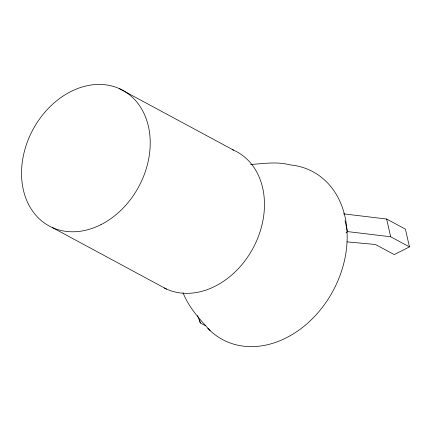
<?xml version="1.0" encoding="UTF-8"?>
<svg xmlns="http://www.w3.org/2000/svg" width="431" height="431" viewBox="0 0 431 431"><rect width="100%" height="100%" fill="white"/><g stroke="black" fill="none" stroke-linecap="round" stroke-linejoin="round"><path stroke-width="0.65" d="M346.088 232.95L347.461 231.582L390.669 236.77L409.45 246.888L394.246 254.597L375.466 244.479L347.047 241.888M250.567 164.507C263.724 163.602 277.214 161.372 290.171 164.911A95.316 74.234 -61.7 0 1 334.612 287.876A95.316 74.234 -61.7 0 1 207.828 328.314M343.432 213.841L386.639 219.029L405.42 229.147L409.45 246.888M119.419 88.651L233.672 150.198M52.334 227.563L166.587 289.109M197.522 315.567L200.318 322.938L205.598 325.782M210.15 330.62C199.688 319.285 188.767 307.314 183.03 292.794M386.639 219.029L390.669 236.77M345.015 220.807L347.461 231.582M199.601 319.791L200.318 322.938M232.476 149.686A77.176 60.114 -61.7 0 1 254.673 245.018A77.176 60.114 -61.7 0 1 164.238 287.978M100.989 224.621A77.176 60.114 -61.7 0 0 132.484 97.39A77.176 60.114 -61.7 0 0 24.152 152.315A77.176 60.114 -61.7 0 0 100.989 224.621"/></g></svg>
